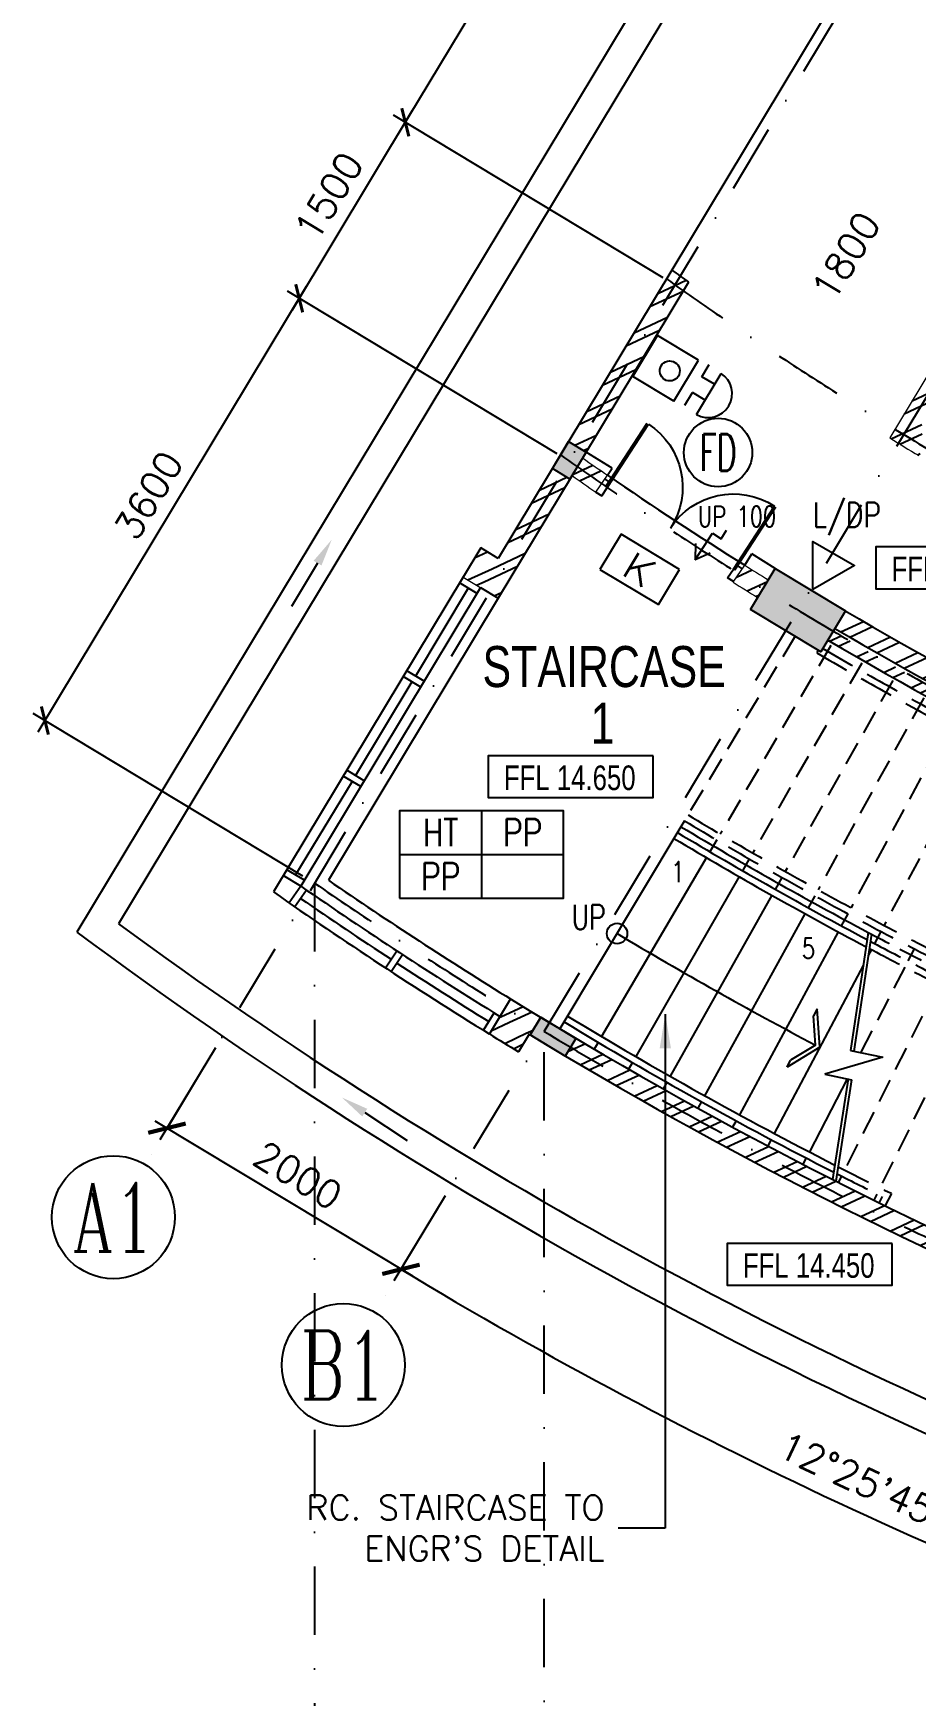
# Model space of a CAD drawing. Extents: x 2879167 to 2959690, y -882003 to -585933.
# Drawn here: x 2893716 to 2900177, y -864973 to -852808 of the extents above; entities that cross this region are included whole.
import ezdxf
from ezdxf.enums import TextEntityAlignment as Align

# ---------------------------------------------------------------- set-up
doc = ezdxf.new("R2010")
doc.units = 0
doc.header["$LTSCALE"] = 1000
doc.header["$MEASUREMENT"] = 0
doc.header["$PDMODE"] = 66
for name, pattern in [('DASHDOT', [1, 0.5, -0.25, 0, -0.25]), ('DASHED', [0.75, 0.5, -0.25]), ('HIDDEN', [0.375, 0.25, -0.125])]:
    doc.linetypes.add(name, pattern=pattern)
doc.layers.get('0').update_dxf_attribs({"linetype": 'CONTINUOUS'})
doc.layers.get('DEFPOINTS').update_dxf_attribs({"linetype": 'CONTINUOUS'})
for name, color, linetype in [('-EL & K', 10, 'CONTINUOUS'), ('-FF', 240, 'CONTINUOUS'), ('COL', 3, 'CONTINUOUS'), ('DIM', 5, 'CONTINUOUS'), ('DR', 5, 'CONTINUOUS'), ('DRAIN', 1, 'CONTINUOUS'), ('F1', 5, 'CONTINUOUS'), ('Finishes', 1, 'CONTINUOUS'), ('GRID', 6, 'DASHDOT'), ('H', 6, 'CONTINUOUS'), ('LINE', 7, 'CONTINUOUS'), ('railing', 1, 'CONTINUOUS'), ('RWDP', 5, 'CONTINUOUS'), ('Sch_Door', 7, 'CONTINUOUS'), ('SPEC', 7, 'CONTINUOUS'), ('stair', 7, 'CONTINUOUS'), ('TEXT', 7, 'CONTINUOUS'), ('WALL', 2, 'CONTINUOUS'), ('WIN', 5, 'CONTINUOUS')]:
    doc.layers.add(name, color=color, linetype=linetype)
doc.styles.add('1', font='ROMANC.SHX', dxfattribs={"width": 0.65, "height": 0.5})
doc.styles.add('ROMANS', font='romans.shx')
doc.styles.add('ROMS', font='ROMANS.SHX', dxfattribs={"height": 300})
doc.styles.get("Standard").update_dxf_attribs({"font": 'Helv.shx'})
doc.dimstyles.get("Standard").update_dxf_attribs({"dimscale": 5, "dimtxt": 1, "dimasz": 2, "dimexe": 1, "dimexo": 1, "dimgap": 1, "dimtad": 0, "dimtih": 1, "dimtoh": 1, "dimdec": 4, "dimzin": 0, "dimdsep": 46, "dimtxsty": 'ROMANS', "dimcen": 1, "dimadec": 0, "dimazin": 0, "dimtfac": 1, "dimtdec": 4, "dimtofl": 0, "dimtmove": 0, "dimatfit": 3, "dimfxl": 0, "dimtolj": 1, "dimtzin": 0, "dimarcsym": 0})
doc.dimstyles.new('STANDARD$0', dxfattribs={"dimscale": 0, "dimtxt": 8, "dimasz": 6, "dimexe": 1, "dimexo": 1, "dimgap": 3, "dimtad": 1, "dimdec": 0, "dimlfac": -1, "dimrnd": 1, "dimzin": 0, "dimdsep": 46, "dimtxsty": 'Standard', "dimcen": 0, "dimclrd": 5, "dimclre": 250, "dimadec": 0, "dimazin": 0, "dimtfac": 1, "dimtdec": 4, "dimtofl": 0, "dimtmove": 0, "dimatfit": 3, "dimfxl": 0, "dimtolj": 1, "dimtzin": 0, "dimarcsym": 0})
pattern_1 = [(25, (488140.78, 85286.4), (-79.240924, 169.93271), []), (25, (488223.83, 85256.16), (-79.240924, 169.93271), [])]
pattern_2 = [(50, (488140.78, 85286.4), (251.041064, -21.963247), [26.25, -288.75]), (355, (488140.78, 85286.4), (-48.562967, 263.267247), [21, -231]), (100.4514, (488161.7, 85284.56), (202.478284, 241.30384), [22.309067, -245.39974]), (46.1842, (488140.78, 85356.4), (373.534367, -57.931655), [39.375, -433.125]), (96.6356, (488171.9, 85351.57), (327.131947, 340.941255), [33.4636, -368.09955]), (351.1842, (488140.78, 85356.4), (327.13168, 340.94151), [31.5, -346.5]), (21, (488175.78, 85338.9), (208.917468, -140.916612), [26.25, -288.75]), (326, (488175.78, 85338.9), (85.160366, 253.802516), [21, -231]), (71.4514, (488193.19, 85327.15), (294.07792, 112.885674), [22.309067, -245.39974]), (37.5, (488140.78, 85286.39), (4.2559494, 116.5128488), [0, -228.2, 0, -234.5, 0, -231.875]), (7.5, (488140.78, 85286.39), (92.074338, 138.044099), [0, -133.7, 0, -222.95, 0, -88.375]), (327.5, (488062.73, 85286.39), (186.8378527, -7.894205), [0, -87.5, 0, -273, 0, -362.25]), (317.5, (488027.73, 85286.4), (204.115159, 35.036744), [0, -113.75, 0, -181.3, 0, -257.25])]

# ---------------------------------------------------------------- blocks, each defined once
blk = doc.blocks.new('_ARCHTICK')
at = {"color": 0, "linetype": 'ByBlock', "const_width": 0.15}
blk.add_lwpolyline([(-0.5, -0.5), (0.5, 0.5)], dxfattribs=at)
blk = doc.blocks.new('*D195')
at = {"layer": 'DEFPOINTS', "color": 0}
for p in [(2914231, -832276), (2914231, -832276), (2913813, -834561), (2898231, -858827), (2931005, -860112)]:
    blk.add_point(p, dxfattribs=at)
at = {"layer": 'DIM'}
blk.add_arc((2914231, -832276), 2323, 238.927, 301.073, dxfattribs=at)
at = {"layer": 'DIM', "xscale": 200, "yscale": 200, "zscale": 200}
for p, rotation in [((2913032, -834265), 148.9270490380316), ((2915430, -834265), 31.07295098388072)]:
    blk.add_blockref('_ARCHTICK', p, dxfattribs=dict(at, rotation=rotation))
at = {"layer": 'DIM', "color": 7, "insert": (2914231, -834379), "char_height": 200, "attachment_point": 5, "rotation": 0, "style": 'ROMANS'}
blk.add_mtext('\\A1;62°8\'45"', dxfattribs=at)
blk = doc.blocks.new('*D209')
at = {"layer": 'DEFPOINTS', "color": 0}
for p in [(2896690, -855366), (2893801, -857837), (2895776, -859027)]:
    blk.add_point(p, dxfattribs=at)
at = {"layer": 'DIM', "color": 0}
for p, q in [((2895715, -854662), (2893750, -857923)), ((2896604, -855314), (2895578, -854696)), ((2895690, -858975), (2893716, -857786))]:
    blk.add_line(p, q, dxfattribs=at)
at = {"layer": 'DIM', "color": 0, "xscale": 150, "yscale": 150, "zscale": 150}
for p, rotation in [((2895663, -854747), 58.92704905901504), ((2893801, -857837), 238.9270490590151)]:
    blk.add_blockref('_ARCHTICK', p, dxfattribs=dict(at, rotation=rotation))
at = {"layer": 'DIM', "color": 7, "insert": (2894561, -856189), "char_height": 200, "attachment_point": 5, "rotation": 58.927, "style": 'ROMANS'}
blk.add_mtext('\\A1;3600', dxfattribs=at)
blk = doc.blocks.new('*D210')
at = {"layer": 'DEFPOINTS', "color": 0}
for p in [(2898414, -854649), (2895663, -854747), (2897638, -855937)]:
    blk.add_point(p, dxfattribs=at)
at = {"layer": 'DIM', "color": 0}
for p, q in [((2896491, -853374), (2895612, -854833)), ((2898328, -854597), (2896354, -853408)), ((2897552, -855885), (2895578, -854696))]:
    blk.add_line(p, q, dxfattribs=at)
at = {"layer": 'DIM', "color": 0, "xscale": 150, "yscale": 150, "zscale": 150}
for p, rotation in [((2896440, -853459), 58.92704905901504), ((2895663, -854747), 238.9270490590151)]:
    blk.add_blockref('_ARCHTICK', p, dxfattribs=dict(at, rotation=rotation))
at = {"layer": 'DIM', "color": 7, "insert": (2895880, -854000), "char_height": 200, "attachment_point": 5, "rotation": 58.927, "style": 'ROMANS'}
blk.add_mtext('\\A1;1500', dxfattribs=at)
blk = doc.blocks.new('*D215')
at = {"layer": 'DEFPOINTS', "color": 0}
for p in [(2914231, -832276), (2914231, -832276), (2896783, -861230), (2898592, -863063), (2903496, -864095)]:
    blk.add_point(p, dxfattribs=at)
at = {"layer": 'DIM'}
for p, q in [((2896732, -861316), (2896357, -861938)), ((2903464, -864190), (2903160, -865090))]:
    blk.add_line(p, q, dxfattribs=at)
blk.add_arc((2914231, -832276), 34532, 238.927, 251.3562, dxfattribs=at)
at = {"layer": 'DIM', "xscale": 200, "yscale": 200, "zscale": 200}
for p, rotation in [((2896408, -861853), 148.9270488143155), ((2903192, -864995), 341.3562291409183)]:
    blk.add_blockref('_ARCHTICK', p, dxfattribs=dict(at, rotation=rotation))
at = {"layer": 'DIM', "color": 7, "insert": (2899807, -863409), "char_height": 200, "attachment_point": 5, "rotation": 335.1416, "style": 'ROMANS'}
blk.add_mtext('\\A1;12°25\'45"', dxfattribs=at)
blk = doc.blocks.new('*D230')
at = {"layer": 'DEFPOINTS', "color": 0}
for p in [(2897986, -850892), (2900091, -852161), (2897360, -854014)]:
    blk.add_point(p, dxfattribs=at)
at = {"layer": 'DIM', "color": 0}
for p, q in [((2896388, -853545), (2898038, -850807)), ((2900005, -852109), (2897901, -850841)), ((2897275, -853963), (2896354, -853408))]:
    blk.add_line(p, q, dxfattribs=at)
at = {"layer": 'DIM', "color": 0, "xscale": 150, "yscale": 150, "zscale": 150}
for p, rotation in [((2897986, -850892), 58.92704905245188), ((2896440, -853459), 238.9270490524519)]:
    blk.add_blockref('_ARCHTICK', p, dxfattribs=dict(at, rotation=rotation))
at = {"layer": 'DIM', "color": 7, "insert": (2897042, -852073), "char_height": 200, "attachment_point": 5, "rotation": 58.927, "style": 'ROMANS'}
blk.add_mtext('\\A1;3000', dxfattribs=at)
blk = doc.blocks.new('D1200-1')
at = {"layer": 'DR'}
for p, q in [((0, 0), (0, -50)), ((0, -50), (77, -50)), ((77, -38), (115, -38)), ((77, -38), (77, -50)), ((77, -38), (627, -38)), ((77, -50), (627, -50)), ((115, 0), (115, -38)), ((0, -1200), (0, -1150)), ((0, -1150), (77, -1150)), ((77, -1150), (627, -1150)), ((77, -1162), (77, -1150)), ((77, -1162), (627, -1162)), ((77, -1162), (115, -1162)), ((115, -1200), (115, -1162))]:
    blk.add_line(p, q, dxfattribs=at)
for centre, start, end in [((77, -50), 270, 0), ((77, -1150), 0, 90)]:
    blk.add_arc(centre, 550, start, end, dxfattribs=at)
blk = doc.blocks.new('*D238')
at = {"layer": 'DEFPOINTS', "color": 0}
for p in [(2895101, -860147), (2894695, -860820), (2896783, -861230)]:
    blk.add_point(p, dxfattribs=at)
at = {"layer": 'DIM'}
for p, q in [((2895049, -860233), (2894643, -860906)), ((2896494, -861904), (2894609, -860769)), ((2896732, -861316), (2896357, -861938))]:
    blk.add_line(p, q, dxfattribs=at)
at = {"layer": 'DIM', "xscale": 200, "yscale": 200, "zscale": 200}
for p, rotation in [((2894695, -860820), 148.9270490380344), ((2896408, -861853), 328.9270490380344)]:
    blk.add_blockref('_ARCHTICK', p, dxfattribs=dict(at, rotation=rotation))
at = {"layer": 'DIM', "color": 7, "insert": (2895655, -861165), "char_height": 200, "attachment_point": 5, "rotation": 328.927, "style": 'ROMANS'}
blk.add_mtext('\\A1;2000', dxfattribs=at)
blk = doc.blocks.new('A$C20F67EEF')
at = {"layer": 'LINE', "color": 5}
blk.add_line((33, 200), (33, 571), dxfattribs=at)
blk.add_solid([(0, 200), (67, 200), (33, 0)], dxfattribs=at)

msp = doc.modelspace()

# ---------------------------------------------------------------- hatches: boundary and pattern name
at = {"layer": 'H', "ltscale": 0.1}
h = msp.add_hatch(dxfattribs=at)
h.set_pattern_fill('AR-CONC', color=256, scale=35, style=0)
h.set_pattern_definition(pattern_2)
h.paths.add_polyline_path([(2901912, -853018.1), (2901714.8, -852899.7), (2901534.7, -853199.8), (2901534.7, -853199.8), (2901731.9, -853318.2)])
h.paths.add_polyline_path([(2899148.4, -856723.9), (2898967.7, -857023.7), (2899481.6, -857333.4), (2899662.3, -857033.6)])
h.paths.add_polyline_path([(2897764.1, -855872.7), (2897635.6, -855795.3), (2897516.9, -855992.3), (2897645.4, -856069.7)])
h = msp.add_hatch(dxfattribs=at)
h.set_pattern_fill('ANSI32', color=256, scale=500, angle=340, style=0)
h.paths.add_polyline_path([(2901663.2, -853277.2, -0.0015322), (2901534.7, -853199.8), (2899986.3, -855769.3, 0.0022504), (2900198.4, -855896.6), (2900200.7, -855897.9), (2900278.1, -855769.5, -0.0009149), (2900192.2, -855718.3)])
h.paths.add_polyline_path([(2901430.9, -856416.9, -0.0038995), (2901055.9, -856214.4), (2900983.6, -856345.8, 0.0039293), (2901363.5, -856551)])
h.paths.add_polyline_path([(2902518.4, -856962.9), (2902451, -857096.9), (2902453.7, -857098.2, 0.0064893), (2903101.9, -857395.6), (2903101.9, -857395.6), (2903161.1, -857257.7, -0.0015316), (2903008.3, -857189.4), (2903008.3, -857189.4), (2903007.1, -857188.9, -0.0009232), (2902915.2, -857147.3), (2902914, -857146.7), (2902914, -857146.7, -0.0039914)])
h = msp.add_hatch(dxfattribs=at)
h.set_pattern_fill('ANSI32', color=256, scale=500, angle=340, style=0)
h.set_pattern_definition(pattern_1)
h.paths.add_polyline_path([(2898514.2, -854628, -0.0013761), (2898391.4, -854541.1), (2897635.6, -855795.3), (2897764.1, -855872.7)])
h.paths.add_polyline_path([(2897921.3, -856042.5, -0.0019314), (2897738.1, -855915.8), (2897660.5, -856044.5, 0.0018389), (2897835.8, -856165.8)])
h.paths.add_polyline_path([(2897645.4, -856069.7), (2897516.9, -855992.3), (2896991.2, -856864.6), (2897119.7, -856942)])
h.paths.add_polyline_path([(2899097.6, -856808.3, -0.0017629), (2898924.9, -856700.9), (2898839.4, -856824.4, 0.0018362), (2899020.1, -856936.7)])
h = msp.add_hatch(dxfattribs=at)
h.set_pattern_fill('ANSI32', color=256, scale=500, angle=340, style=0)
h.set_pattern_definition(pattern_1)
h.paths.add_polyline_path([(2897120.3, -856650.5), (2896991.8, -856573.1), (2896862.8, -856787.2), (2896991.2, -856864.6)])
h = msp.add_hatch(dxfattribs=at)
h.set_pattern_fill('ANSI32', color=256, scale=500, angle=340, style=0)
h.paths.add_polyline_path([(2899662, -857034), (2899584.6, -857162.5, 0.0329526), (2902981.3, -858871), (2903039.2, -858732.7, -0.0329338)])
h = msp.add_hatch(dxfattribs=at)
h.set_pattern_fill('AR-CONC', color=256, scale=35, style=0)
h.set_pattern_definition(pattern_2)
h.paths.add_polyline_path([(2903214, -858912), (2903213.9, -858912, -0.0019907), (2903002.1, -858823.4), (2903001.9, -858823.3), (2902944, -858961.7), (2903156.2, -859050.4), (2903156.2, -859050.4)])
h.paths.add_polyline_path([(2905332.5, -859589.1), (2904764, -859397.2), (2904652.1, -859728.9), (2904794.2, -859776.8), (2904794.2, -859776.8), (2905220.6, -859920.7)])
h.paths.add_polyline_path([(2897688.2, -860163.4), (2897628, -860127.2, -0.0017694), (2897431.3, -860009), (2897431.1, -860008.9), (2897353.8, -860137.4), (2897550.9, -860255.9, 0.0005372), (2897611.1, -860291.7)])
h.paths.add_polyline_path([(2901771.2, -862373.4), (2901494.6, -862257.3), (2901552.6, -862119), (2901829.2, -862235)])
h = msp.add_hatch(dxfattribs=at)
h.set_pattern_fill('ANSI32', color=256, scale=500, angle=340, style=0)
h.set_pattern_definition(pattern_1)
h.paths.add_polyline_path([(2897353.8, -860137.4), (2897432.1, -860007.2), (2897210.2, -859873.9), (2897133.8, -860001.3)])
h = msp.add_hatch(dxfattribs=at)
h.set_pattern_fill('ANSI32', color=256, scale=500, angle=340, style=0)
h.set_pattern_definition(pattern_1)
h.paths.add_polyline_path([(2897132.8, -860002.4), (2897055.4, -860130.8, 0.0018984), (2897267.4, -860260.4), (2897346.1, -860132.8, -0.0019187)])
h = msp.add_hatch(dxfattribs=at)
h.set_pattern_fill('ANSI32', color=256, scale=500, angle=340, style=0)
h.set_pattern_definition(pattern_1)
h.paths.add_polyline_path([(2897688.4, -860163.1), (2897611.1, -860291.7, 0.0334418), (2901494.6, -862257.3), (2901552.6, -862119, -0.0334299)])
at = {"layer": 'LINE', "ltscale": 0.1}
h = msp.add_hatch(dxfattribs=at)
h.set_pattern_fill('ANSI32', color=6, scale=500, angle=340, style=0)
h.set_pattern_definition([(25, (488140.78, 188080.5), (-79.240924, 169.93271), []), (25, (488223.83, 188050.26), (-79.240924, 169.93271), [])])
h.paths.add_polyline_path([(2899572.7, -857182.2), (2899533, -857248.1, 0.033662), (2903017.1, -858994.6), (2903046.7, -858923.5, -0.0336534)])

# ---------------------------------------------------------------- linework, layer by layer
at = {"layer": '-EL & K', "color": 10}
for p, q in [((2898019.6, -856474), (2897864.8, -856731)), ((2898447.9, -856732.1), (2898019.6, -856474)), ((2897864.8, -856731), (2898293.1, -856989)), ((2898293.1, -856989), (2898447.9, -856732.1))]:
    msp.add_line(p, q, dxfattribs=at)
at = {"layer": '-FF', "ltscale": 1.3}
for p, q in [((2898106.7, -855318.6), (2898287.4, -855018.7)), ((2898587.3, -855199.4), (2898287.4, -855018.7)), ((2898406.6, -855499.2), (2898587.3, -855199.4)), ((2898611.9, -855320.7), (2898665.7, -855231.4)), ((2898611.9, -855320.7), (2898665.7, -855231.4)), ((2898406.6, -855499.2), (2898106.7, -855318.5)), ((2898571.3, -855597.3), (2898752.4, -855296.7)), ((2898571.3, -855597.3), (2898752.4, -855296.7)), ((2898704.3, -855376.4), (2898611.9, -855320.7)), ((2898704.3, -855376.4), (2898611.9, -855320.7)), ((2898486.3, -855529.1), (2898542.4, -855436.1)), ((2898486.3, -855529.1), (2898542.4, -855436.1)), ((2898634.8, -855491.8), (2898542.4, -855436.1)), ((2898634.8, -855491.8), (2898542.4, -855436.1))]:
    msp.add_line(p, q, dxfattribs=at)
at = {"layer": '-FF'}
msp.add_lwpolyline([(2899423.2, -856879), (2899423.2, -856526.2), (2899728.8, -856702.6)], close=True, dxfattribs=at)
at = {"layer": '-FF', "ltscale": 1.3}
for centre, major_axis, start_param, end_param in [((2898376, -855278.8), (71.2, 17.7), 3.1415927, 9.424778), ((2898657, -855444), (-42.3, 170.4), 2.3885726, 5.465409), ((2898657, -855444), (-42.3, 170.4), 2.3885726, 5.465409)]:
    msp.add_ellipse(centre, major_axis=major_axis, ratio=1, start_param=start_param, end_param=end_param, dxfattribs=at)
at = {"ltscale": 2}
for p, q in [((2901205.2, -847934.1), (2894341.1, -859324.9)), ((2902205.2, -848212.1), (2898391.4, -854541.1)), ((2897119.7, -856942), (2895876.4, -859005.3)), ((2898458.2, -858613.8), (2897571.9, -860093.7)), ((2898720.5, -858711.1), (2898669.9, -858797.4)), ((2898644.6, -858840.5), (2897876.8, -860149)), ((2898958.3, -858849.2), (2898908.5, -858935.9)), ((2898883.6, -858979.3), (2898127, -860295.7)), ((2899197.4, -858985.2), (2899148.3, -859072.4)), ((2899123.8, -859116), (2898378.5, -860440.1)), ((2899437.7, -859119.1), (2899389.4, -859206.6)), ((2899365.3, -859250.4), (2898631.4, -860582.2)), ((2899679.1, -859250.7), (2899631.7, -859338.7)), ((2899607.9, -859382.7), (2898885.6, -860721.8)), ((2899921.8, -859380.2), (2899875.1, -859468.7)), ((2899851.8, -859512.9), (2899828.5, -859556.8)), ((2900165.6, -859507.5), (2900119.7, -859596.4)), ((2899793.2, -859623.8), (2899141.1, -860859)), ((2897851.5, -860192.1), (2897822.2, -860242.1)), ((2898102, -860339.1), (2898073.8, -860388.2)), ((2898354, -860483.7), (2898326.8, -860532)), ((2899674.3, -860458.6), (2899397.9, -860993.7)), ((2898607.2, -860626), (2898581, -860673.6)), ((2898861.8, -860765.8), (2898836.4, -860812.9)), ((2899117.8, -860903.2), (2899093.1, -860949.9))]:
    msp.add_line(p, q, dxfattribs=at)
at = {"ltscale": 0.1}
msp.add_arc((2914231.1, -832275.5), 28825, 235.5405, 237.92669, dxfattribs=at)
at = {"ltscale": 2}
for radius, start, end in [(30700, 239.08431, 242.02204), (32425, 235.52352, 238.35276), (33575, 233.67219, 249.21494)]:
    msp.add_arc((2914231.1, -832275.5), radius, start, end, dxfattribs=at)
at = {"layer": 'COL', "color": 3, "ltscale": 2}
for points in [[(2897516.9, -855992.3), (2897635.6, -855795.3), (2897764.1, -855872.7), (2897645.4, -856069.7)], [(2898967.7, -857023.7), (2899148.4, -856723.9), (2899662.3, -857033.6), (2899481.6, -857333.4)], [(2897610.9, -860292), (2897353.8, -860137.4), (2897431.1, -860008.9), (2897688.2, -860163.4)]]:
    msp.add_lwpolyline(points, close=True, dxfattribs=at)
at = {"layer": 'DRAIN', "color": 1, "ltscale": 2}
msp.add_line((2900975.2, -847870.2), (2894036.2, -859385.3), dxfattribs=at)
msp.add_arc((2914231.1, -832275.5), 33805, 233.31647, 249.59252, dxfattribs=at)
at = {"layer": 'F1'}
for p, q in [((2899828.8, -859387.5), (2899698.6, -860251.2)), ((2899852.2, -859400), (2899723.2, -860256.3)), ((2899698.6, -860251.2), (2899936, -860300.6)), ((2899936, -860300.6), (2899511.7, -860424.8)), ((2899511.7, -860424.8), (2899705.5, -860465.1)), ((2899681, -860460), (2899568.5, -861195.9)), ((2899705.5, -860465.1), (2899592, -861207.8))]:
    msp.add_line(p, q, dxfattribs=at)
msp.add_circle((2897990, -859395.5), 75, dxfattribs=at)
msp.add_arc((2913319.8, -833797.2), 29837.5, 239.08431, 242.28473, dxfattribs=at)
at = {"layer": 'Finishes'}
for p, q in [((2896997.8, -858497), (2896997.8, -859136.9)), ((2896397.7, -858817.3), (2897597.9, -858817.3))]:
    msp.add_line(p, q, dxfattribs=at)
msp.add_lwpolyline([(2896397.7, -859136.9), (2897597.9, -859136.9), (2897597.9, -858497), (2896397.7, -858497)], close=True, dxfattribs=at)
at = {"layer": 'GRID'}
for p, q in [((2912518.1, -831243.2), (2894534.8, -861086.4)), ((2914231.1, -832275.5), (2896218.2, -862167.7)), ((2895775.7, -859027.1), (2895775.7, -870763.8)), ((2897456.1, -870763.8), (2897456.1, -860113.4))]:
    msp.add_line(p, q, dxfattribs=at)
at = {"layer": 'GRID', "color": 7, "linetype": 'Continuous'}
for centre in [(2894302.5, -861471.8), (2895986, -862553.2)]:
    msp.add_circle(centre, 450, dxfattribs=at)
at = {"layer": 'GRID'}
for radius, start, end in [(27400, 234.58389, 305.41611), (28900, 234.80971, 305.04123), (32500, 235.39893, 304.60107)]:
    msp.add_arc((2914231.1, -832275.5), radius, start, end, dxfattribs=at)
at = {"layer": 'H', "color": 2, "lineweight": 0, "ltscale": 0.1}
for p, q in [((2901534.7, -853199.8), (2899986.3, -855769.3)), ((2897835.8, -856165.8), (2897921.3, -856042.5)), ((2898839.4, -856824.4), (2898924.9, -856700.9)), ((2896862.8, -856787.2), (2897119.7, -856942))]:
    msp.add_line(p, q, dxfattribs=at)
at = {"layer": 'H', "color": 3, "lineweight": 0, "ltscale": 0.1}
for p, q in [((2897635.6, -855795.3), (2897764.1, -855872.7)), ((2897645.4, -856069.7), (2897516.9, -855992.3)), ((2897738.1, -855915.8), (2897660.5, -856044.5)), ((2899020.1, -856936.7), (2899097.6, -856808.3))]:
    msp.add_line(p, q, dxfattribs=at)
at = {"layer": 'H', "ltscale": 0.1}
msp.add_lwpolyline([(2897431.1, -860008.9), (2897353.8, -860137.4)], dxfattribs=at)
at = {"layer": 'H', "color": 2, "lineweight": 0, "ltscale": 0.1}
for radius, start, end in [(27325, 234.57194, 234.88731), (27475, 238.77065, 239.29199), (28825, 235.09785, 235.5405), (28975, 235.11771, 235.53915), (28825, 237.92669, 238.33072), (28975, 237.91298, 238.33381)]:
    msp.add_arc((2914231.1, -832275.5), radius, start, end, dxfattribs=at)
at = {"layer": 'LINE', "ltscale": 0.1}
for p, q in [((2897953.9, -855989.4), (2897764.1, -855872.7)), ((2897921.3, -856042.5), (2897953.9, -855989.4)), ((2898924.9, -856700.9), (2898976, -856617.9)), ((2899148.4, -856723.9), (2898976, -856617.9))]:
    msp.add_line(p, q, dxfattribs=at)
at = {"layer": 'railing'}
for p, q in [((2899462.5, -857325.8), (2899452.7, -857342.1)), ((2899931.2, -861319.6), (2899909.1, -861364.4))]:
    msp.add_line(p, q, dxfattribs=at)
at = {"layer": 'railing', "linetype": 'HIDDEN'}
msp.add_line((2899998.3, -861296.9), (2899953.9, -861386.5), dxfattribs=at)
for centre, radius, start, end in [((2915005.3, -830757.2), 30750, 239.71302, 243.74772), ((2915005.3, -830757.2), 30800, 239.67171, 243.84058), ((2914231.1, -832275.5), 30600, 239.08431, 243.89882), ((2914231.1, -832275.5), 30650, 239.08431, 243.80505), ((2914231.1, -832275.5), 30800, 242.13685, 243.89761), ((2914231.1, -832275.5), 30750, 242.10423, 243.80474), ((2913488.3, -833830.9), 30600, 243.02509, 243.8418), ((2913488.3, -833830.9), 30650, 243.05597, 243.74803)]:
    msp.add_arc(centre, radius, start, end, dxfattribs=at)
at = {"layer": 'railing'}
for centre, radius, start, end in [((2914231.1, -832275.5), 30750, 239.08431, 242.05486), ((2914231.1, -832275.5), 30800, 239.08431, 242.08757), ((2913488.3, -833830.9), 30600, 238.78121, 242.97578), ((2913488.3, -833830.9), 30650, 238.7817, 243.00676)]:
    msp.add_arc(centre, radius, start, end, dxfattribs=at)
at = {"layer": 'RWDP', "linetype": 'DASHED', "ltscale": 0.3}
msp.add_arc((2910311.3, -837327.5), 17962.4, 235.20691, 241.28767, dxfattribs=at)
at = {"layer": 'Sch_Door', "ltscale": 0.1}
msp.add_circle((2898730.1, -855875.7), 250.4, dxfattribs=at)
at = {"layer": 'SPEC', "color": 7}
for p, q in [((2898562.7, -856660), (2898688.4, -856466.4)), ((2898688.4, -856466.4), (2898751.3, -856507.2)), ((2898751.3, -856507.2), (2898792.2, -856444.3)), ((2898563.3, -856541.3), (2898562.7, -856660)), ((2898670.8, -856611.1), (2898562.7, -856660))]:
    msp.add_line(p, q, dxfattribs=at)
at = {"layer": 'SPEC', "color": 1}
for points in [[(2901093.4, -856566.6), (2899884, -856566.6), (2899884, -856873.6), (2901093.4, -856873.6)], [(2898255.2, -858094.1), (2897045.8, -858094.1), (2897045.8, -858401.1), (2898255.2, -858401.1)], [(2900004.6, -861663), (2898795.2, -861663), (2898795.2, -861970), (2900004.6, -861970)]]:
    msp.add_lwpolyline(points, close=True, dxfattribs=at)
at = {"layer": 'stair', "linetype": 'HIDDEN', "ltscale": 0.7}
for p, q in [((2899293, -857219.7), (2898458.2, -858613.8)), ((2899556, -857287.1), (2898745.8, -858668)), ((2899781.5, -857417), (2898983.2, -858805.9)), ((2900008, -857545), (2899221.9, -858941.7)), ((2900235.6, -857671.1), (2899461.8, -859075.3)), ((2900464.3, -857795.3), (2899702.9, -859206.7)), ((2900694, -857917.5), (2899945.1, -859336)), ((2900096.7, -859640.8), (2899773.4, -860266.7)), ((2900342.9, -859766.5), (2899610.1, -861217)), ((2900590.1, -859890), (2899870.4, -861347)), ((2899375, -861038.2), (2899351, -861084.6))]:
    msp.add_line(p, q, dxfattribs=at)
at = {"layer": 'stair', "color": 140}
for p, q in [((2899454.4, -859947.6), (2899428, -859998.8)), ((2899443.1, -860211.8), (2899428, -859998.8)), ((2899474.3, -860227.9), (2899454.4, -859947.6)), ((2899474.3, -860227.9), (2899234.4, -860374.2)), ((2899443.1, -860211.8), (2899260.8, -860322.9)), ((2899234.4, -860374.2), (2899260.8, -860322.9))]:
    msp.add_line(p, q, dxfattribs=at)
at = {"layer": 'stair', "linetype": 'HIDDEN', "ltscale": 0.7}
msp.add_arc((2914231.1, -832275.5), 30700, 242.02204, 243.71158, dxfattribs=at)
at = {"layer": 'WALL'}
for p, q in [((2898391.4, -854541.1), (2897120.3, -856650.5)), ((2898514.2, -854628), (2897738.1, -855915.8)), ((2897660.5, -856044.5), (2897119.7, -856942)), ((2896991.8, -856573.1), (2896862.8, -856787.2)), ((2897120.3, -856650.5), (2896991.8, -856573.1)), ((2896991.2, -856864.6), (2897119.7, -856942)), ((2897210.2, -859873.9), (2897055.4, -860130.8)), ((2897346.1, -860132.8), (2897267.4, -860260.4))]:
    msp.add_line(p, q, dxfattribs=at)
for centre, radius, start, end in [((2914231.1, -832275.5), 27325, 234.57194, 234.88731), ((2914231.1, -832275.5), 28727, 239.52337, 247.07304), ((2914231.1, -832275.5), 28877, 239.5223, 247.07364), ((2914231.1, -832275.5), 28977, 239.5223, 247.2321), ((2914231.1, -832275.5), 32425, 238.35276, 247.24761), ((2914223.2, -832270.6), 32725, 238.35802, 238.79311), ((2914231.1, -832275.5), 32575, 238.77881, 247.51205)]:
    msp.add_arc(centre, radius, start, end, dxfattribs=at)
at = {"layer": 'WIN'}
for p, q in [((2896865.7, -856782.4), (2895474.1, -859091.6)), ((2896965.4, -856907.4), (2896836.9, -856830)), ((2896991.2, -856864.6), (2895675.1, -859048.7)), ((2896901.2, -856868.7), (2896514.1, -857511.1)), ((2896488.3, -857553.9), (2896075.4, -858239.1)), ((2896552.5, -857592.6), (2896424, -857515.2)), ((2896578.3, -857549.8), (2896449.9, -857472.4)), ((2896049.6, -858282), (2895636.7, -858967.2)), ((2896113.8, -858320.7), (2895985.3, -858243.3)), ((2896139.6, -858277.9), (2896011.1, -858200.4)), ((2895675.1, -859048.7), (2895546.6, -858971.3)), ((2895700.9, -859005.9), (2895572.4, -858928.5)), ((2895675.1, -859048.7), (2895589.7, -859172)), ((2895716.2, -859077.2), (2895630.8, -859200.5)), ((2896294.6, -859647.1), (2896376.8, -859521.7)), ((2896336.4, -859674.5), (2896418.6, -859549.1)), ((2897011.6, -860103.8), (2897090.5, -859976.2))]:
    msp.add_line(p, q, dxfattribs=at)
for radius, start, end in [(32725, 235.02845, 238.33916), (32650, 235.36263, 236.76325), (32575, 235.27488, 238.33957), (32650, 236.851, 238.25162)]:
    msp.add_arc((2914231.1, -832275.5), radius, start, end, dxfattribs=at)

# ---------------------------------------------------------------- block references
at = {"ltscale": 2, "xscale": -1, "rotation": 236.9364835293596}
msp.add_blockref('D1200-1', (2898841.5, -856820.5), dxfattribs=at)
at = {"ltscale": 0.1}
for p, rotation in [((2895929.4, -856531), 148.9270485242188), ((2895994.1, -860568.3), 236.6558239654529)]:
    msp.add_blockref('A$C20F67EEF', p, dxfattribs=dict(at, rotation=rotation))

# ---------------------------------------------------------------- texts
at = {"layer": '-EL & K', "color": 10, "style": 'ROMS', "width": 1.2}
msp.add_text('K', height=200, rotation=328.92705, dxfattribs=at).set_placement((2898009.1, -856762))
at = {"layer": 'DIM', "color": 7, "ltscale": 0.1, "char_height": 200, "attachment_point": 5, "style": 'ROMANS'}
for s, insert, rotation in [('\\A1;1500', (2895880.3, -854000.2), 58.92705), ('\\A1;1800', (2899665.5, -854438.4), 58.95523), ('\\A1;3600', (2894561.2, -856189.2), 58.92705)]:
    msp.add_mtext(s, dxfattribs=dict(at, insert=insert, rotation=rotation))
at = {"layer": 'Finishes', "color": 7, "ltscale": 10, "style": 'ROMANS', "width": 0.8}
for s, p in [('HT', (2896697.8, -858657.3)), ('PP', (2897297.8, -858657.3)), ('PP', (2896697.8, -858977.3))]:
    msp.add_text(s, height=200, dxfattribs=at).set_placement(p, align=Align.MIDDLE)
at = {"layer": 'GRID', "color": 3, "style": '1', "width": 0.7}
for s, p in [('A1', (2894302.5, -861471.8)), ('B1', (2895986, -862553.2))]:
    msp.add_text(s, height=500, dxfattribs=at).set_placement(p, align=Align.MIDDLE_CENTER)
at = {"layer": 'Sch_Door', "color": 2, "style": 'ROMANS', "width": 0.6}
msp.add_text('FD', height=270, rotation=360, dxfattribs=at).set_placement((2898730.1, -855875.7), align=Align.MIDDLE_CENTER)
at = {"layer": 'SPEC', "color": 7, "style": 'ROMANS', "width": 0.8}
msp.add_text('L/DP', height=180, dxfattribs=at).set_placement((2899423.5, -856421.6))
at = {"layer": 'SPEC', "color": 7, "style": 'ROMANS', "width": 0.75}
msp.add_text('UP 100', height=150, rotation=0, dxfattribs=at).set_placement((2898580.8, -856419.4))
at = {"layer": 'SPEC', "color": 7, "width": 0.75}
for s, p in [('FFL 14.550', (2900481.9, -856728.4, -4612.3)), ('FFL 14.650', (2897643.7, -858255.9, -4612.3)), ('FFL 14.450', (2899393.1, -861824.8, -4612.3))]:
    msp.add_text(s, height=180, dxfattribs=at).set_placement(p, align=Align.MIDDLE_CENTER)
at = {"layer": 'SPEC', "color": 1, "style": 'ROMANS', "width": 0.75}
for s, p in [('1', (2898387.7, -859019.2)), ('5', (2899343.8, -859579.1))]:
    msp.add_text(s, height=150, dxfattribs=at).set_placement(p)
at = {"layer": 'SPEC', "color": 7, "style": 'ROMANS', "width": 0.75}
msp.add_text('UP', height=180, dxfattribs=at).set_placement((2897782.9, -859276.5), align=Align.MIDDLE_CENTER)
at = {"layer": 'SPEC', "color": 7, "insert": (2897899, -863746.6), "char_height": 180, "attachment_point": 6, "style": 'ROMANS'}
msp.add_mtext("\\A1;RC. STAIRCASE TO\\PENGR'S DETAIL", dxfattribs=at)
at = {"layer": 'TEXT', "color": 2, "width": 0.75}
for s, p in [('STAIRCASE', (2897895.7, -857442)), ('1', (2897883.7, -857857))]:
    msp.add_text(s, height=300, rotation=360, dxfattribs=at).set_placement(p, align=Align.MIDDLE_CENTER)

# ---------------------------------------------------------------- dimensions: what is measured, and where the dimension line sits
at = {"layer": 'DIM'}
for base, line1, line2, picture, middle in [((2898591.6, -863062.9), ((2903495.6, -864095.1), (2914231.1, -832275.5)), ((2914231.1, -832275.5), (2896783.4, -861229.9)), '*D215', (2899806.7, -863409.4)), ((2913813.5, -834560.7), ((2914231.1, -832275.5), (2931005.3, -860112.1)), ((2914231.1, -832275.5), (2898231.1, -858827.3)), '*D195', (2914231.1, -834379.5))]:
    dim = msp.add_angular_dim_2l(base=base, line1=line1, line2=line2, dimstyle='Standard', override={"dimscale": 100, "dimtxt": 2, "dimtad": 1, "dimtih": 0, "dimtoh": 0, "dimdec": 0, "dimblk1": 'ARCHTICK', "dimblk2": 'ARCHTICK', "dimsah": 1, "dimcen": 0, "dimdle": 1, "dimclrd": 256, "dimclre": 256, "dimclrt": 7, "dimaunit": 1, "dimadec": 3, "dimtdec": 0, "dimtmove": 2, "dimldrblk": 'ARCHTICK', "dimlwd": 65535, "dimlwe": 65535}, dxfattribs=at)
    dim.commit()
    dim.dimension.update_dxf_attribs({"geometry": picture, "text_midpoint": middle})
for base, p1, p2, angle, text, picture, middle in [((2897986.5, -850892.4), (2897360.4, -854014.2), (2900091.1, -852160.6), 58.92705, '3000', '*D230', (2897041.7, -852072.7)), ((2895663.5, -854747.4), (2898413.9, -854649), (2897637.7, -855937.1), 238.92705, '1500', '*D210', (2895880.3, -854000.2)), ((2893801.4, -857837.4), (2896689.6, -855365.7), (2895775.7, -859027.1), 238.92705, '3600', '*D209', (2894561.2, -856189.2))]:
    dim = msp.add_linear_dim(base=base, p1=p1, p2=p2, angle=angle, text=text, dimstyle='STANDARD$0', override={"dimscale": 100, "dimtxt": 2, "dimasz": 1.5, "dimgap": 1, "dimlfac": 1, "dimrnd": 0, "dimtxsty": 'ROMANS', "dimblk1": 'ARCHTICK', "dimblk2": 'ARCHTICK', "dimsah": 1, "dimdle": 1, "dimclrd": 0, "dimclre": 0, "dimclrt": 7, "dimtdec": 0, "dimtmove": 2}, dxfattribs=at)
    dim.commit()
    dim.dimension.update_dxf_attribs({"geometry": picture, "text_midpoint": middle})
dim = msp.add_linear_dim(base=(2894695.1, -860820.3), p1=(2896783.4, -861229.9), p2=(2895100.9, -860146.9), angle=328.92705, dimstyle='STANDARD$0', override={"dimscale": 100, "dimtxt": 2, "dimasz": 2, "dimgap": 1, "dimlfac": 1, "dimrnd": 0, "dimtxsty": 'ROMANS', "dimblk1": 'ARCHTICK', "dimblk2": 'ARCHTICK', "dimsah": 1, "dimdle": 1, "dimclrd": 256, "dimclre": 256, "dimclrt": 7, "dimaunit": 1, "dimadec": 3, "dimtdec": 0, "dimtmove": 2, "dimldrblk": 'ARCHTICK', "dimlwd": 65535, "dimlwe": 65535}, dxfattribs=at)
dim.commit()
dim.dimension.update_dxf_attribs({"geometry": '*D238', "text_midpoint": (2895654.8, -861165.1)})

# ---------------------------------------------------------------- leaders
at = {"layer": 'SPEC', "annotation_type": 0, "has_hookline": 1, "hookline_direction": 1, "text_width": 2451.4}
msp.add_leader([(2898343.4, -859984.6), (2898343.4, -863746.6), (2897999, -863746.6)], dimstyle='Standard', override={"dimscale": 100, "dimtxt": 2, "dimasz": 2.5, "dimexe": 1, "dimexo": 1, "dimgap": 1, "dimtih": 0, "dimtoh": 0, "dimdec": 0, "dimtxsty": 'ROMANS', "dimcen": 0, "dimdle": 1, "dimclrt": 7, "dimtdec": 0}, dxfattribs=at)

doc.saveas('drawing.dxf')
